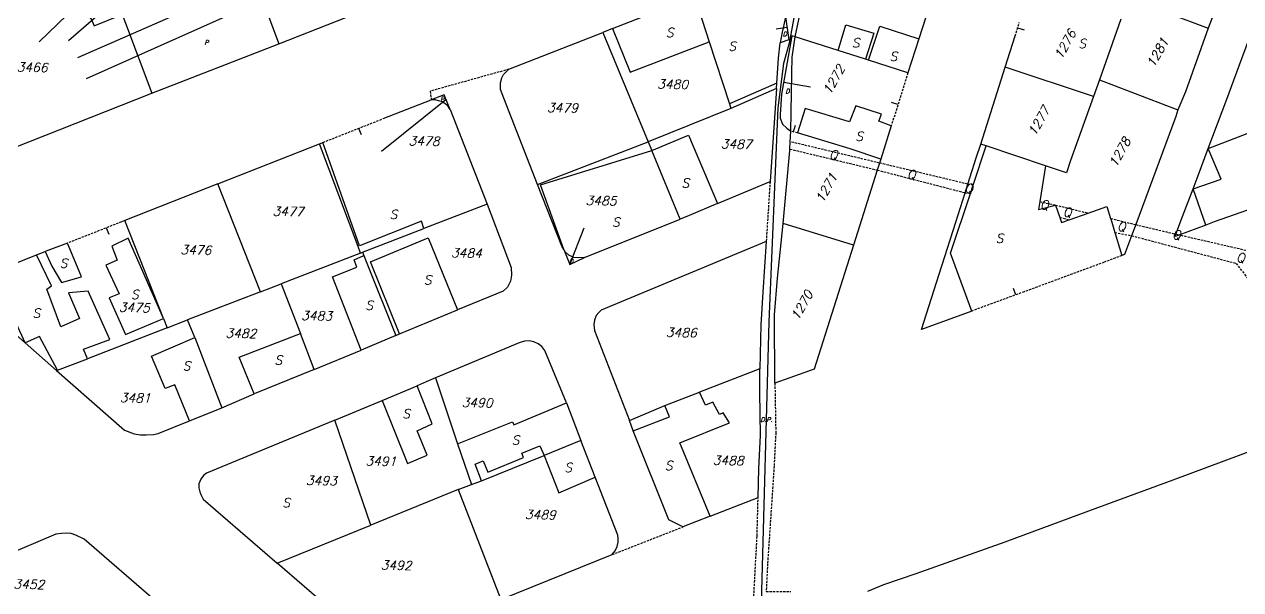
# Model space of a CAD drawing. Extents: x -334462 to -332769, y -29481 to -26664.
# Drawn here: x -333903.9 to -333769.2, y -28923.2 to -28860.7 of the extents above; entities that cross this region are included whole.
import ezdxf
from ezdxf.enums import TextEntityAlignment as Align

# ---------------------------------------------------------------- set-up
doc = ezdxf.new("R2010")
doc.units = 0
doc.header["$MEASUREMENT"] = 0
doc.linetypes.add('HIDDEN', pattern=[0.375, 0.25, -0.125])
for name, color, linetype in [('17', 7, 'CONTINUOUS'), ('18', 7, 'CONTINUOUS'), ('DP$DIVIDING$LINE', 7, 'CONTINUOUS'), ('EASEMENT$BOUNDA$', 7, 'CONTINUOUS'), ('ENC$$ST$$A$$TEXT', 7, 'CONTINUOUS'), ('ENCRO$$AREA$TEXT', 7, 'CONTINUOUS'), ('ENCROACHED$WALL', 7, 'CONTINUOUS'), ('MAP$SHEET$BOUND$', 7, 'CONTINUOUS'), ('PARCEL$BOUNDARY', 7, 'CONTINUOUS'), ('PARCEL$NUMBER', 7, 'CONTINUOUS'), ('STRUC$$FOOTPRINT', 7, 'CONTINUOUS')]:
    doc.layers.add(name, color=color, linetype=linetype)
doc.styles.add('ITALICT', font='ITALICT', dxfattribs={"height": 0.2})

msp = doc.modelspace()

# ---------------------------------------------------------------- linework, layer by layer
at = {"layer": '17', "color": 1, "linetype": 'Continuous'}
msp.add_line((-333807.12, -28869.55), (-333807.83, -28869.33), dxfattribs=at)
at = {"layer": '18', "color": 1, "linetype": 'Continuous'}
for p, q in [((-333793.88, -28861.09), (-333793.16, -28861.31)), ((-333866.84, -28872.2), (-333866.56, -28872.9)), ((-333818.7, -28872.58), (-333818.48, -28871.87)), ((-333894.79, -28883.22), (-333894.51, -28883.92)), ((-333794.06, -28890.63), (-333794.32, -28889.92))]:
    msp.add_line(p, q, dxfattribs=at)
at = {"layer": 'DP$DIVIDING$LINE', "color": 2, "linetype": 'HIDDEN'}
msp.add_line((-333821.28, -28878.08), (-333821.71, -28884.71), dxfattribs=at)
at = {"layer": 'DP$DIVIDING$LINE', "color": 30, "linetype": 'HIDDEN'}
msp.add_line((-333838.75, -28919.36), (-333830.93, -28916.3), dxfattribs=at)
msp.add_lwpolyline([(-333850.21, -28865.67), (-333858.91, -28868.09), (-333858.79, -28869.04)], dxfattribs=at)
at = {"layer": 'DP$DIVIDING$LINE', "color": 2, "linetype": 'HIDDEN'}
for points in [[(-333820.75, -28900.41), (-333820.65, -28905.9), (-333820.84, -28909.58), (-333821.56, -28920.39), (-333821.71, -28923.44), (-333818.98, -28923.45)], [(-333823.08, -28923.96), (-333822.72, -28917.3), (-333822.61, -28913.05)]]:
    msp.add_lwpolyline(points, dxfattribs=at)
at = {"layer": 'EASEMENT$BOUNDA$', "color": 3, "linetype": 'HIDDEN'}
for p, q in [((-333809.17, -28876.04), (-333819.04, -28873.69)), ((-333819.08, -28874.5), (-333809.41, -28876.82)), ((-333799.39, -28878.38), (-333809.17, -28876.04)), ((-333809.41, -28876.82), (-333799.69, -28879.33)), ((-333798.79, -28878.51), (-333799.39, -28878.38)), ((-333799.69, -28879.33), (-333799.1, -28879.43)), ((-333791.43, -28880.31), (-333789.69, -28880.69)), ((-333789.69, -28880.69), (-333786.07, -28881.58)), ((-333789.19, -28882.06), (-333788.18, -28882.33)), ((-333783.58, -28882.17), (-333780.8, -28882.86)), ((-333780.8, -28882.86), (-333776.34, -28883.91)), ((-333783.12, -28883.72), (-333781.26, -28884.08)), ((-333776.02, -28884.01), (-333776.34, -28883.91))]:
    msp.add_line(p, q, dxfattribs=at)
for points in [[(-333781.26, -28884.08), (-333778.34, -28884.85), (-333769.67, -28887.15), (-333762.97, -28895.98), (-333755.47, -28905.94), (-333749.97, -28913.1)], [(-333730.74, -28894.13), (-333747.28, -28890.54), (-333757.8, -28888.19), (-333763.47, -28886.9), (-333776.02, -28884.01)]]:
    msp.add_lwpolyline(points, dxfattribs=at)
at = {"layer": 'ENC$$ST$$A$$TEXT', "color": 1, "linetype": 'Continuous'}
for p, q in [((-333874.17, -28835.46), (-333902.2, -28862.62)), ((-333863.75, -28851.89), (-333897.02, -28866.71)), ((-333878.3, -28855.79), (-333897.97, -28864.41)), ((-333819.41, -28861.06), (-333820.61, -28861.25)), ((-333857.17, -28869.06), (-333864.3, -28874.76)), ((-333843.45, -28887.27), (-333841.86, -28883.22))]:
    msp.add_line(p, q, dxfattribs=at)
at = {"layer": 'ENCRO$$AREA$TEXT', "color": 5, "linetype": 'Continuous'}
for p, q in [((-333869.62, -28836.97), (-333898.95, -28862.54)), ((-333819.77, -28867.1), (-333816.79, -28867.62))]:
    msp.add_line(p, q, dxfattribs=at)
at = {"layer": 'ENCROACHED$WALL', "color": 5, "linetype": 'Continuous'}
msp.add_lwpolyline([(-333818.49, -28862.07), (-333818.88, -28861.97), (-333820, -28868.44), (-333820.18, -28870.67), (-333820.16, -28871.09), (-333819.92, -28871.73), (-333819.41, -28872.19), (-333818.97, -28872.5)], dxfattribs=at)
at = {"layer": 'MAP$SHEET$BOUND$', "color": 6, "linetype": 'Continuous'}
msp.add_lwpolyline([(-333815.73, -28844.11), (-333819.18, -28862.79), (-333819.81, -28865.02), (-333820.44, -28869.94), (-333821.42, -28893.6), (-333822.27, -28924.73), (-333823.61, -28941.34), (-333823.2, -28955.37)], dxfattribs=at)
at = {"layer": 'PARCEL$BOUNDARY', "color": 7, "linetype": 'Continuous'}
for p, q in [((-333880.93, -28848.74), (-333875.66, -28862.84)), ((-333818.49, -28862.07), (-333816.49, -28852.32)), ((-333838.72, -28861.15), (-333829.64, -28857.61)), ((-333829.64, -28857.61), (-333828.03, -28862.65)), ((-333802.99, -28856.6), (-333804.81, -28862.29)), ((-333875.66, -28862.84), (-333862.91, -28857.8)), ((-333782.46, -28860.11), (-333784.82, -28866.83)), ((-333850.21, -28865.67), (-333839.81, -28861.59)), ((-333838.72, -28861.15), (-333839.81, -28861.59)), ((-333839.81, -28861.59), (-333834.77, -28873.68)), ((-333889.74, -28868.33), (-333875.66, -28862.84)), ((-333828.03, -28862.65), (-333825.79, -28869.48)), ((-333813.74, -28863.6), (-333818.49, -28862.07)), ((-333804.81, -28862.29), (-333806.02, -28866.08)), ((-333795.25, -28865.44), (-333794.16, -28861.98)), ((-333810.72, -28864.57), (-333813.74, -28863.6)), ((-333810.38, -28864.68), (-333810.72, -28864.57)), ((-333806.02, -28866.08), (-333810.38, -28864.68)), ((-333797.95, -28873.95), (-333795.25, -28865.44)), ((-333785.48, -28868.67), (-333795.25, -28865.44)), ((-333784.82, -28866.83), (-333785.48, -28868.67)), ((-333784.82, -28866.83), (-333776.13, -28870.17)), ((-333906.75, -28875.01), (-333889.74, -28868.33)), ((-333820.56, -28867.81), (-333825.61, -28870.02)), ((-333820.56, -28867.81), (-333821.28, -28878.08)), ((-333820.56, -28867.81), (-333820.52, -28867.19)), ((-333864.11, -28871.13), (-333858.79, -28869.04)), ((-333825.79, -28869.48), (-333825.61, -28870.02)), ((-333856.7, -28870.12), (-333852.59, -28880.59)), ((-333825.61, -28870.02), (-333834.77, -28873.68)), ((-333807.86, -28871.92), (-333809.03, -28875.61)), ((-333871.18, -28873.91), (-333870.79, -28873.76)), ((-333847.02, -28878.42), (-333834.77, -28873.68)), ((-333834.77, -28873.68), (-333834.39, -28874.64)), ((-333819.08, -28874.5), (-333819.04, -28873.69)), ((-333819.04, -28873.69), (-333818.97, -28872.5)), ((-333882.42, -28878.35), (-333871.18, -28873.91)), ((-333831.23, -28882.25), (-333834.39, -28874.64)), ((-333797.34, -28874.15), (-333797.95, -28873.95)), ((-333790.78, -28876.34), (-333797.34, -28874.15)), ((-333809.17, -28876.04), (-333809.41, -28876.82)), ((-333809.03, -28875.61), (-333809.17, -28876.04)), ((-333809.41, -28876.82), (-333812.04, -28885.14)), ((-333882.42, -28878.35), (-333892.72, -28882.4)), ((-333877.7, -28890.31), (-333882.42, -28878.35)), ((-333827.09, -28880.51), (-333821.28, -28878.08)), ((-333799.69, -28879.33), (-333799.39, -28878.38)), ((-333852.59, -28880.59), (-333859.61, -28883.28)), ((-333892.72, -28882.4), (-333893.11, -28882.56)), ((-333888.46, -28893.24), (-333892.72, -28882.4)), ((-333841.83, -28886.49), (-333831.23, -28882.25)), ((-333812.04, -28885.14), (-333819.84, -28882.72)), ((-333780.8, -28882.86), (-333781.26, -28884.08)), ((-333773.02, -28882.9), (-333776.02, -28884.01)), ((-333866.4, -28885.92), (-333859.61, -28883.28)), ((-333902.52, -28886.2), (-333901.56, -28885.84)), ((-333899.06, -28884.9), (-333901.56, -28885.84)), ((-333866.63, -28886.01), (-333866.4, -28885.92)), ((-333866.4, -28885.92), (-333866.26, -28886.27)), ((-333904.99, -28887.2), (-333902.52, -28886.2)), ((-333866.63, -28886.01), (-333875.4, -28889.42)), ((-333877.7, -28890.31), (-333875.4, -28889.42)), ((-333875.4, -28889.42), (-333873.29, -28894.91)), ((-333877.7, -28890.31), (-333885.78, -28893.41)), ((-333862.3, -28894.95), (-333855.9, -28892.28)), ((-333888.46, -28893.24), (-333888.05, -28894.28)), ((-333888.05, -28894.28), (-333885.78, -28893.41)), ((-333884.97, -28895.34), (-333885.78, -28893.41)), ((-333903.77, -28895.95), (-333905.65, -28894.29)), ((-333888.05, -28894.28), (-333896.86, -28897.71)), ((-333884.97, -28895.34), (-333882, -28903.12)), ((-333871.76, -28898.87), (-333873.29, -28894.91)), ((-333862.72, -28895.13), (-333866.56, -28896.73)), ((-333862.72, -28895.13), (-333862.3, -28894.95)), ((-333903.77, -28895.95), (-333900.31, -28899.01)), ((-333900.18, -28898.97), (-333896.86, -28897.71)), ((-333871.76, -28898.87), (-333866.56, -28896.73)), ((-333900.31, -28899.01), (-333900.18, -28898.97)), ((-333871.76, -28898.87), (-333878.39, -28901.59)), ((-333822.41, -28898.81), (-333829.1, -28901.41)), ((-333864.24, -28902.32), (-333860.37, -28900.69)), ((-333858.32, -28899.81), (-333855.9, -28907.12)), ((-333882, -28903.12), (-333878.39, -28901.59)), ((-333832.92, -28902.88), (-333829.1, -28901.41)), ((-333885.57, -28904.56), (-333882, -28903.12)), ((-333869.49, -28904.49), (-333864.24, -28902.32)), ((-333843.84, -28902.56), (-333842.22, -28906.74)), ((-333836.85, -28904.54), (-333832.92, -28902.88)), ((-333865.48, -28916.1), (-333869.49, -28904.49)), ((-333836.43, -28905.68), (-333836.85, -28904.54)), ((-333855.9, -28907.12), (-333854.36, -28911.62)), ((-333842.22, -28906.74), (-333846.31, -28908.41)), ((-333840.66, -28910.81), (-333842.22, -28906.74)), ((-333853.24, -28911.19), (-333846.31, -28908.41)), ((-333854.36, -28911.62), (-333853.24, -28911.19)), ((-333855.8, -28912.17), (-333865.48, -28916.1)), ((-333855.8, -28912.17), (-333854.36, -28911.62)), ((-333855.8, -28912.17), (-333851.1, -28924.35)), ((-333827.91, -28915.12), (-333822.61, -28913.05)), ((-333827.91, -28915.12), (-333830.93, -28916.3)), ((-333875.85, -28920.32), (-333865.48, -28916.1)), ((-333851.1, -28924.35), (-333838.75, -28919.36))]:
    msp.add_line(p, q, dxfattribs=at)
at = {"layer": 'PARCEL$BOUNDARY', "color": 2, "linetype": 'HIDDEN'}
for p, q in [((-333794.16, -28861.98), (-333793.69, -28860.5)), ((-333806.02, -28866.08), (-333807.86, -28871.92)), ((-333870.79, -28873.76), (-333864.11, -28871.13)), ((-333818.24, -28872.72), (-333818.97, -28872.5)), ((-333893.11, -28882.56), (-333899.06, -28884.9))]:
    msp.add_line(p, q, dxfattribs=at)
at = {"layer": 'PARCEL$BOUNDARY', "color": 7, "linetype": 'Continuous'}
for points in [[(-333769.57, -28852.69), (-333770.42, -28855.02), (-333770.58, -28855.47), (-333772.76, -28861.13)], [(-333781.59, -28857.84), (-333777.3, -28859.41), (-333772.76, -28861.13)], [(-333893.02, -28859.61), (-333892.65, -28860.56), (-333889.74, -28868.33)], [(-333819.59, -28859.85), (-333819.81, -28860.92), (-333819.94, -28861.56), (-333820.17, -28862.74)], [(-333772.76, -28861.13), (-333775.3, -28868.16), (-333776.13, -28870.17)], [(-333820.52, -28867.19), (-333820.35, -28864.45), (-333820.17, -28862.74)], [(-333818.97, -28872.5), (-333818.88, -28866.15), (-333818.84, -28864.34), (-333818.49, -28862.07)], [(-333772.77, -28874.45), (-333770.72, -28868.97), (-333768.78, -28863.78), (-333768.27, -28862.42)], [(-333847.02, -28878.42), (-333850.76, -28868.88), (-333851.14, -28867.92), (-333851.14, -28867.18), (-333850.98, -28866.63), (-333850.78, -28866.24), (-333850.21, -28865.67)], [(-333856.7, -28870.12), (-333856.97, -28869.73), (-333857.24, -28869.5), (-333857.57, -28869.29), (-333858.01, -28869.15), (-333858.38, -28869.06), (-333858.79, -28869.04)], [(-333785.48, -28868.67), (-333788, -28875.77), (-333788.45, -28877.12), (-333790.78, -28876.34)], [(-333776.13, -28870.17), (-333776.34, -28870.91), (-333779.31, -28878.86), (-333780.8, -28882.86)], [(-333748.51, -28872.35), (-333748.69, -28872.81), (-333748.95, -28873.49), (-333749.21, -28874.17), (-333751.9, -28875.17), (-333758.72, -28877.67), (-333762.87, -28879.2), (-333765.59, -28880.25), (-333772.1, -28882.56), (-333773.02, -28882.9)], [(-333809.03, -28875.61), (-333812.43, -28874.49), (-333818.24, -28872.72)], [(-333866.63, -28886.01), (-333866.9, -28885.28), (-333871.18, -28873.91)], [(-333819.84, -28882.72), (-333819.09, -28874.67), (-333819.08, -28874.5)], [(-333799.39, -28878.38), (-333798.46, -28875.48), (-333797.95, -28873.95)], [(-333774.45, -28878.9), (-333773.89, -28877.41), (-333772.77, -28874.45)], [(-333844.11, -28885.61), (-333844.34, -28885.23), (-333847.02, -28878.42)], [(-333776.34, -28883.91), (-333775.62, -28881.96), (-333774.45, -28878.9)], [(-333827.09, -28880.51), (-333830.24, -28881.85), (-333831.23, -28882.25)], [(-333798.95, -28892.42), (-333804.51, -28894.45), (-333802.86, -28889.26), (-333800.72, -28882.57), (-333799.69, -28879.33)], [(-333852.59, -28880.59), (-333849.94, -28887.59), (-333849.91, -28888.44), (-333850.01, -28889.13), (-333850.35, -28889.78), (-333850.85, -28890.21), (-333855.9, -28892.28)], [(-333820.75, -28900.41), (-333820.81, -28892.83), (-333820.46, -28888.78), (-333819.84, -28882.72)], [(-333781.26, -28884.08), (-333782.03, -28886.17), (-333782.35, -28886.28)], [(-333776.02, -28884.01), (-333776.44, -28884.17), (-333776.34, -28883.91)], [(-333841.83, -28886.49), (-333842.48, -28886.53), (-333843, -28886.49), (-333843.56, -28886.24), (-333843.98, -28885.85), (-333844.11, -28885.61)], [(-333821.71, -28884.71), (-333839.97, -28892.32), (-333840.26, -28892.58), (-333840.52, -28892.93), (-333840.71, -28893.42), (-333840.81, -28893.91), (-333840.73, -28894.56), (-333836.85, -28904.54)], [(-333821.71, -28884.71), (-333822.07, -28890.34), (-333822.32, -28893.94), (-333822.41, -28898.81)], [(-333812.04, -28885.14), (-333816.4, -28898.85), (-333820.75, -28900.41)], [(-333866.26, -28886.27), (-333865.92, -28887.12), (-333862.72, -28895.13)], [(-333843.84, -28902.56), (-333846.23, -28896.77), (-333846.54, -28896.35), (-333846.96, -28896.04), (-333847.43, -28895.83), (-333847.97, -28895.73), (-333848.49, -28895.75), (-333849.05, -28895.92), (-333858.32, -28899.81)], [(-333900.31, -28899.01), (-333892.75, -28905.6), (-333891.7, -28905.99), (-333891, -28906.13), (-333890.35, -28906.13), (-333889.56, -28906.09), (-333889.02, -28905.97), (-333885.57, -28904.56)], [(-333822.61, -28913.05), (-333822.51, -28909.85), (-333822.36, -28906.18), (-333822.4, -28901.38), (-333822.41, -28898.81)], [(-333858.32, -28899.81), (-333859.36, -28900.27), (-333860.37, -28900.69)], [(-333869.49, -28904.49), (-333883.67, -28910.34), (-333884.03, -28910.63), (-333884.3, -28911.01), (-333884.53, -28911.53), (-333884.53, -28911.98), (-333884.42, -28912.42), (-333884.32, -28912.71), (-333884.04, -28913.25), (-333875.85, -28920.32)], [(-333751.65, -28914.99), (-333754.01, -28915.5), (-333754.87, -28912.83), (-333757.89, -28904.2), (-333760.94, -28905.29), (-333767.29, -28907.64), (-333776.68, -28911.12), (-333786.03, -28914.56), (-333795.3, -28918), (-333805.13, -28921.49), (-333808.73, -28922.71), (-333810.51, -28923.46)], [(-333830.93, -28916.3), (-333832.49, -28915.53), (-333836.43, -28905.68)], [(-333838.75, -28919.36), (-333838.43, -28918.96), (-333838.2, -28918.46), (-333838.12, -28917.98), (-333838.12, -28917.54), (-333838.14, -28917.21), (-333840.66, -28910.81)], [(-333889.21, -28924.6), (-333897.22, -28917.66), (-333898.16, -28917.22), (-333898.65, -28917.05), (-333899.19, -28917), (-333899.75, -28917.02), (-333900.35, -28917.11), (-333911.83, -28921.97)], [(-333862.45, -28928.79), (-333862.92, -28928.86), (-333864.38, -28928.9), (-333865.17, -28928.82), (-333865.71, -28928.67), (-333866.25, -28928.42), (-333866.9, -28928.05), (-333875.85, -28920.32)]]:
    msp.add_lwpolyline(points, dxfattribs=at)
at = {"layer": 'PARCEL$BOUNDARY', "color": 2, "linetype": 'HIDDEN'}
msp.add_lwpolyline([(-333782.35, -28886.28), (-333784.29, -28887.02), (-333793.15, -28890.29), (-333798.95, -28892.42)], dxfattribs=at)
at = {"layer": 'STRUC$$FOOTPRINT', "color": 1, "linetype": 'Continuous'}
for p, q in [((-333820.52, -28867.19), (-333825.79, -28869.48)), ((-333798.79, -28878.51), (-333797.34, -28874.15)), ((-333790.78, -28876.34), (-333791.43, -28880.31)), ((-333799.1, -28879.43), (-333798.79, -28878.51)), ((-333773.02, -28882.9), (-333774.45, -28878.9)), ((-333789.69, -28880.69), (-333789.19, -28882.06)), ((-333788.18, -28882.33), (-333786.07, -28881.58)), ((-333888.46, -28893.24), (-333892.37, -28884.36)), ((-333783.12, -28883.72), (-333782.35, -28886.28))]:
    msp.add_line(p, q, dxfattribs=at)
for points in [[(-333908.52, -28855.69), (-333902.56, -28857.57), (-333899.53, -28858.52), (-333896.5, -28860.01), (-333896.14, -28860.88), (-333893.02, -28859.61)], [(-333819.59, -28859.85), (-333819.2, -28862.41), (-333820.17, -28862.74)], [(-333838.72, -28861.15), (-333836.77, -28866), (-333828.03, -28862.65)], [(-333813.74, -28863.6), (-333812.9, -28860.75), (-333809.79, -28861.69), (-333810.72, -28864.57)], [(-333810.38, -28864.68), (-333809.12, -28860.9), (-333804.81, -28862.29)], [(-333772.77, -28874.45), (-333766.55, -28872.05), (-333768.39, -28866.97), (-333767.16, -28866.58), (-333768.27, -28862.42)], [(-333856.7, -28870.12), (-333857.38, -28868.49), (-333857.38, -28868.48), (-333858.79, -28869.04)], [(-333807.86, -28871.92), (-333809.23, -28871.41), (-333808.93, -28870.63), (-333811.8, -28869.72), (-333812.47, -28871.49), (-333817.38, -28870.02), (-333818.24, -28872.72)], [(-333859.61, -28883.28), (-333859.87, -28882.49), (-333866.76, -28885.19), (-333870.79, -28873.76)], [(-333834.39, -28874.64), (-333830.33, -28872.95), (-333827.09, -28880.51)], [(-333844.11, -28885.61), (-333846.71, -28878.46), (-333834.39, -28874.64)], [(-333774.45, -28878.9), (-333771.34, -28877.83), (-333772.77, -28874.45)], [(-333798.95, -28892.42), (-333801.29, -28886), (-333799.1, -28879.43)], [(-333791.43, -28880.31), (-333791.57, -28881.2), (-333789.69, -28880.69)], [(-333786.07, -28881.58), (-333783.98, -28880.85), (-333783.58, -28882.17)], [(-333789.19, -28882.06), (-333789, -28882.62), (-333788.18, -28882.33)], [(-333783.58, -28882.17), (-333783.57, -28882.22), (-333783.12, -28883.72)], [(-333892.37, -28884.36), (-333894.16, -28885.24), (-333893.58, -28886.8), (-333894.82, -28887.33), (-333893.34, -28890.51), (-333894.45, -28890.96), (-333892.66, -28895.02), (-333888.46, -28893.24)], [(-333862.3, -28894.95), (-333865.52, -28886.98), (-333859.13, -28884.31), (-333855.9, -28892.28)], [(-333901.56, -28885.84), (-333900.8, -28887.47), (-333899.74, -28889.27), (-333897.51, -28888.64), (-333899.06, -28884.9)], [(-333844.11, -28885.61), (-333843.45, -28887.27), (-333841.83, -28886.49)], [(-333896.86, -28897.71), (-333897.31, -28896.65), (-333894.39, -28895.58), (-333896.77, -28890.22), (-333898.96, -28890.4), (-333897.76, -28893.26), (-333899.8, -28894.16), (-333901.38, -28890), (-333900.84, -28889.64), (-333902.52, -28886.2)], [(-333866.56, -28896.73), (-333869.72, -28888.65), (-333867.03, -28887.57), (-333867.34, -28886.75), (-333866.26, -28886.27)], [(-333903.77, -28895.95), (-333904.73, -28893.83), (-333905.65, -28894.29)], [(-333900.18, -28898.97), (-333902.16, -28895.23), (-333903.77, -28895.95)], [(-333885.57, -28904.56), (-333887.2, -28900.58), (-333888.25, -28900.98), (-333889.77, -28897.41), (-333884.97, -28895.34)], [(-333878.39, -28901.59), (-333880.08, -28897.53), (-333873.29, -28894.91)], [(-333864.24, -28902.32), (-333861.42, -28909.28), (-333859.24, -28908.35), (-333860.35, -28905.66), (-333858.68, -28904.91), (-333860.37, -28900.69)], [(-333827.91, -28915.12), (-333831.29, -28907.01), (-333825.78, -28904.79), (-333826.46, -28903.68), (-333826.9, -28903.86), (-333827.62, -28902.49), (-333828.44, -28902.85), (-333829.1, -28901.41)], [(-333855.9, -28907.12), (-333849.82, -28904.67), (-333849.64, -28905.02), (-333843.84, -28902.56)], [(-333836.43, -28905.68), (-333832.42, -28904.13), (-333832.92, -28902.88)], [(-333853.24, -28911.19), (-333853.94, -28909.36), (-333853.05, -28909.01), (-333852.53, -28910.25), (-333848.6, -28908.62), (-333848.78, -28908.15), (-333846.76, -28907.35), (-333846.31, -28908.41)], [(-333846.31, -28908.41), (-333844.69, -28912.52), (-333840.66, -28910.81)]]:
    msp.add_lwpolyline(points, dxfattribs=at)

# ---------------------------------------------------------------- texts
at = {"layer": 'DP$DIVIDING$LINE', "color": 4, "linetype": 'Continuous', "style": 'ITALICT'}
msp.add_text('D.P.', height=0.5, dxfattribs=at).set_placement((-333821.68, -28904.43), align=Align.MIDDLE)
at = {"layer": 'EASEMENT$BOUNDA$', "color": 3, "linetype": 'Continuous', "style": 'ITALICT'}
for p in [(-333814.28, -28875.19), (-333805.65, -28877.38), (-333799.29, -28878.9), (-333790.93, -28880.74), (-333788.38, -28881.55), (-333782.39, -28883.12), (-333776.3, -28884.04), (-333769.2, -28886.58)]:
    msp.add_text('Q', height=1, dxfattribs=at).set_placement(p, align=Align.MIDDLE)
at = {"layer": 'ENC$$ST$$A$$TEXT', "color": 1, "linetype": 'Continuous', "style": 'ITALICT'}
for s, p in [('D', (-333819.65, -28861.77)), ('P', (-333883.68, -28862.7)), ('P', (-333857.57, -28868.98)), ('D', (-333843.31, -28886.89))]:
    msp.add_text(s, height=0.5, dxfattribs=at).set_placement(p, align=Align.MIDDLE)
at = {"layer": 'ENCRO$$AREA$TEXT', "color": 5, "linetype": 'Continuous', "style": 'ITALICT'}
msp.add_text('D', height=0.5, dxfattribs=at).set_placement((-333819.36, -28868.1), align=Align.MIDDLE)
at = {"layer": 'PARCEL$NUMBER', "color": 7, "linetype": 'Continuous', "style": 'ITALICT'}
for s, rotation, p in [('1276', 60.7133, (-333788.62, -28862.92)), ('1281', 60.7133, (-333778.38, -28863.83)), ('3466', 358.9678, (-333902.99, -28865.45)), ('1272', 60.7133, (-333814.22, -28866.83)), ('3480', 358.9678, (-333832.07, -28867.33)), ('3479', 358.9678, (-333844.27, -28869.93)), ('1277', 60.7133, (-333791.52, -28871.41)), ('3478', 358.9678, (-333859.6, -28873.61)), ('3487', 358.9678, (-333825.03, -28873.95)), ('1278', 60.7133, (-333782.57, -28874.86)), ('1271', 60.7133, (-333815.05, -28878.8)), ('3485', 358.9678, (-333840, -28880.21)), ('3477', 358.9678, (-333874.65, -28881.4)), ('3476', 358.9678, (-333884.86, -28885.66)), ('3484', 358.9678, (-333854.9, -28886)), ('1270', 60.7133, (-333817.76, -28891.79)), ('3483', 358.9678, (-333871.49, -28892.94)), ('3482', 358.9678, (-333879.87, -28894.89)), ('3486', 358.9678, (-333831.11, -28894.8)), ('3481', 358.9678, (-333891.57, -28902.03)), ('3490', 358.9678, (-333853.72, -28902.56)), ('3491', 358.9678, (-333864.37, -28909.03)), ('3488', 358.9678, (-333825.92, -28908.95)), ('3493', 358.9678, (-333870.96, -28911.18)), ('3489', 358.9678, (-333846.72, -28914.95)), ('3492', 358.9678, (-333862.68, -28920.55)), ('3452', 358.9678, (-333903.35, -28922.66))]:
    msp.add_text(s, height=1, rotation=rotation, dxfattribs=at).set_placement(p, align=Align.MIDDLE)
at = {"layer": 'PARCEL$NUMBER', "color": 1, "linetype": 'Continuous', "style": 'ITALICT'}
msp.add_text('3475', height=1, rotation=358.4341, dxfattribs=at).set_placement((-333891.68, -28892.03), align=Align.MIDDLE)
at = {"layer": 'STRUC$$FOOTPRINT', "color": 1, "linetype": 'Continuous', "style": 'ITALICT'}
for p in [(-333832.4, -28861.6), (-333825.48, -28863.12), (-333811.81, -28862.74), (-333786.73, -28862.82), (-333807.63, -28864.24), (-333811.42, -28873.09), (-333830.67, -28878.26), (-333862.98, -28881.73), (-333838.35, -28882.58), (-333795.88, -28884.38), (-333899.51, -28887.13), (-333859.2, -28888.97), (-333891.62, -28890.59), (-333865.68, -28891.78), (-333902.53, -28892.65), (-333885.89, -28898.49), (-333875.73, -28897.84), (-333861.58, -28903.78), (-333849.47, -28906.7), (-333843.64, -28909.73), (-333832.51, -28909.51), (-333874.87, -28913.62)]:
    msp.add_text('S', height=1, dxfattribs=at).set_placement(p, align=Align.MIDDLE)

doc.saveas('drawing.dxf')
